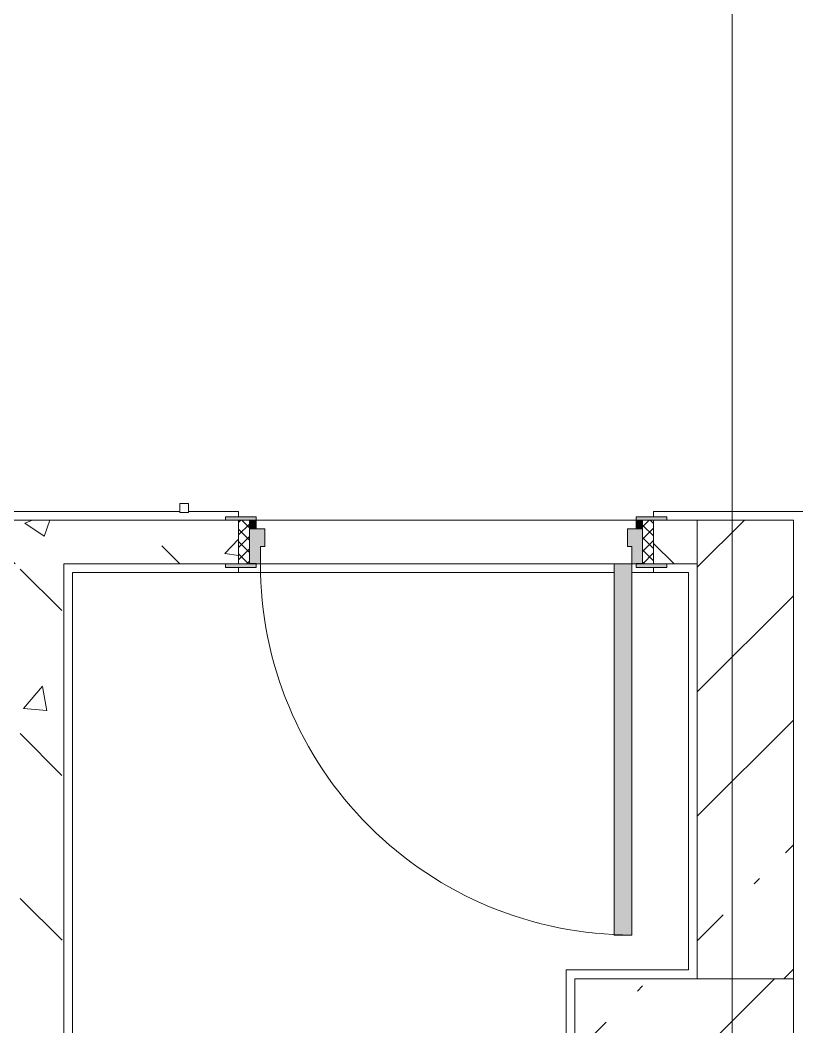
# Model space of a CAD drawing. Header units: millimetres. Extents: x -7229 to 196340, y -8553 to 29000.
# Drawn here: x 82930 to 84708, y 18990 to 21295 of the extents above; entities that cross this region are included whole.
import ezdxf

# ---------------------------------------------------------------- set-up
doc = ezdxf.new("R2010")
doc.units = ezdxf.units.MM
for name, color, linetype, lineweight, true_color in [('A-DOOR-3', 7, 'Continuous', 5, 0xe2e2e2), ('A-DOOR-4', 7, 'Continuous', 5, 0xaaaaaa), ('A-DOOR-FRAM-2', 7, 'Continuous', 5, 0xe2e2e2), ('A-DOOR-FRAM-3', 7, 'Continuous', 5, 0xaaaaaa), ('A-FLOR-2', 7, 'Continuous', 5, 0xaaaaaa), ('I-WALL-3', 7, 'Continuous', 5, 0x787878)]:
    doc.layers.add(name, color=color, linetype=linetype, lineweight=lineweight, true_color=true_color)
for name, color, linetype, lineweight in [('A-WALL', 7, 'Continuous', 5), ('A-WALL-1', 7, 'Continuous', 9), ('I-WALL', 7, 'Continuous', 5), ('S-COLS', 7, 'Continuous', 5), ('Оси', 7, 'Continuous', 9)]:
    doc.layers.add(name, color=color, linetype=linetype, lineweight=lineweight)
pattern_1 = [(135, (0, 0), (-377.1708, -377.1708), [533.4, -88.9, 17.78, -88.9]), (135, (0, 376.94), (-377.1708, -377.1708), []), (50, (0, 0), (637.6445, -55.7866), [66.675, -733.425]), (355, (0, 0), (-123.3494, 668.699), [53.34, -586.74]), (100.451, (53.14, -4.65), (514.299, 612.908), [56.665, -623.315]), (46.184, (0, 177.8), (948.7764, -147.15), [100.012, -1100.137]), (96.636, (79.1, 165.5), (830.909, 865.997), [84.998, -934.973]), (351.184, (0, 177.8), (830.918, 865.988), [80.01, -880.11]), (21, (88.9, 133.35), (530.6506, -357.9283), [66.675, -733.425]), (326, (88.9, 133.35), (216.308, 644.6585), [53.34, -586.74]), (71.451, (133.1, 103.5), (746.9596, 286.7243), [56.665, -623.315]), (37.5, (0, 0), (10.81053, 295.9426), [16.764, -562.864, 16.764, -578.866, -588.962]), (37.5, (0, 0), (10.81053, 295.9426), [-1175.258, 16.764, -572.198]), (7.5, (0, 0), (233.8692, 350.6318), [16.764, -322.834, 16.764, -549.529, -224.472]), (7.5, (0, 0), (233.8692, 350.6318), [-905.891, 16.764, -207.708]), (327.5, (-198.25, 0), (474.5678, -20.0513), [16.764, -205.486, 16.764, -676.656, -920.115]), (327.5, (-198.25, 0), (474.5678, -20.0513), [-915.67, 16.764, -903.351]), (317.5, (-287.15, 0), (518.4522, 88.9934), [16.764, -272.161, 16.764, -443.738, -653.415]), (317.5, (-287.15, 0), (518.4522, 88.9934), [-749.427, 16.764, -636.651])]

# ---------------------------------------------------------------- blocks, each defined once
blk = doc.blocks.new('110_Дверь_СКБ_1Ст_Внутренняя1 - Д-7_п__950x2100h_Туалет-V71-1_2_3_птичка зашивка')
at = {"layer": 'A-DOOR-3'}
h = blk.add_hatch(color=256, dxfattribs=at)
h.paths.add_polyline_path([(437.5, 50), (437.5, 10), (427.5, 10), (427.5, -30), (462.5, -30), (462.5, 50), (447.5, 50)])
h.paths.add_polyline_path([(-422.5, 50), (-437.5, 50), (-437.5, -30), (-402.5, -30), (-402.5, 10), (-412.5, 10), (-412.5, 50)])
at = {"layer": 'A-DOOR-4'}
h = blk.add_hatch(dxfattribs=at)
h.set_pattern_fill('FP_33', color=256, style=0, pattern_type=2)
h.set_pattern_definition([(135, (1826.41, 114.685), (-14.14214, -14.14214), []), (225, (1826.41, 114.685), (14.14214, -14.14214), [])])
h.paths.add_polyline_path([(487.5, 50), (462.5, 50), (462.5, -50), (487.5, -50)])
at = {"layer": 'A-DOOR-FRAM-2'}
for points in [[(-372.5, 900), (-412.5, 900), (-412.5, 50), (-372.5, 50), (-372.5, 622.5)], [(-492.5, 58), (-492.5, 50), (-422.5, 50), (-422.5, 58), (-462.5, 58)], [(467.5, 58), (447.5, 58), (447.5, 50), (517.5, 50), (517.5, 58), (487.5, 58)], [(-437.5, -30), (-437.5, -50), (-422.5, -50), (-422.5, -30)], [(447.5, -30), (447.5, -50), (462.5, -50), (462.5, -30)], [(-492.5, -50), (-492.5, -58), (-422.5, -58), (-422.5, -50), (-462.5, -50)], [(487.5, -50), (447.5, -50), (447.5, -58), (517.5, -58), (517.5, -50), (488.2, -50)]]:
    blk.add_hatch(color=256, dxfattribs=at).paths.add_polyline_path(points)
at = {"layer": 'A-DOOR-FRAM-3'}
h = blk.add_hatch(dxfattribs=at)
h.set_pattern_fill('FP_34', color=256, style=0, pattern_type=2)
h.set_pattern_definition([(45, (-296.384, 114.685), (-14.1421, 14.1421), []), (135, (-296.384, 114.685), (-14.1421, -14.1421), [])])
h.paths.add_polyline_path([(-437.5, 50), (-462.5, 50), (-462.5, -50), (-437.5, -50)])
at = {"layer": 'A-DOOR-4'}
for p, q in [((-412.5, 900), (-412.5, 50)), ((-372.5, 900), (-412.5, 900)), ((-372.5, 50), (-372.5, 900)), ((-412.5, 50), (-372.5, 50))]:
    blk.add_line(p, q, dxfattribs=at)
blk.add_arc((-412.5, 50), 850, 360, 90, dxfattribs=at)
at = {"layer": 'A-DOOR-FRAM-3'}
for p, q in [((-422.5, 58), (-492.5, 58)), ((-492.5, 58), (-492.5, 50)), ((-492.5, 50), (-422.5, 50)), ((-437.5, 50), (-462.5, 50)), ((-462.5, 50), (-462.5, -50)), ((-412.5, 50), (-437.5, 50)), ((-437.5, 50), (-437.5, -30)), ((-437.5, -50), (-437.5, 50)), ((-422.5, 50), (-437.5, 50)), ((-437.5, 50), (-437.5, 49)), ((-437.5, 49), (-422.5, 49)), ((-422.5, 50), (-422.5, 58)), ((-422.5, 49), (-422.5, 50)), ((-412.5, 10), (-412.5, 50)), ((437.5, 50), (437.5, 10)), ((462.5, 50), (437.5, 50)), ((517.5, 58), (447.5, 58)), ((447.5, 58), (447.5, 50)), ((462.5, 50), (447.5, 50)), ((447.5, 50), (447.5, 49)), ((447.5, 50), (517.5, 50)), ((447.5, 49), (462.5, 49)), ((462.5, -30), (462.5, 50)), ((487.5, 50), (462.5, 50)), ((462.5, 50), (462.5, -50)), ((462.5, 49), (462.5, 50)), ((487.5, -50), (487.5, 50)), ((517.5, 50), (517.5, 58)), ((-402.5, 10), (-412.5, 10)), ((-402.5, -30), (-402.5, 10)), ((437.5, 10), (427.5, 10)), ((427.5, 10), (427.5, -30)), ((-437.5, -30), (-402.5, -30)), ((-422.5, -30), (-437.5, -30)), ((-437.5, -30), (-437.5, -50)), ((-422.5, -50), (-422.5, -30)), ((427.5, -30), (462.5, -30)), ((462.5, -30), (447.5, -30)), ((447.5, -30), (447.5, -50)), ((462.5, -50), (462.5, -30)), ((-422.5, -50), (-492.5, -50)), ((-492.5, -50), (-492.5, -58)), ((-492.5, -58), (-422.5, -58)), ((-462.5, -50), (-437.5, -50)), ((-437.5, -50), (-422.5, -50)), ((-422.5, -58), (-422.5, -50)), ((447.5, -50), (462.5, -50)), ((517.5, -50), (447.5, -50)), ((447.5, -50), (447.5, -58)), ((447.5, -58), (517.5, -58)), ((462.5, -50), (487.5, -50)), ((517.5, -58), (517.5, -50))]:
    blk.add_line(p, q, dxfattribs=at)
blk = doc.blocks.new('BSC_Колонна _Прямоугольная - 500х500-V101-1_2_3_птичка зашивка')
at = {"layer": 'S-COLS'}
h = blk.add_hatch(dxfattribs=at)
h.set_pattern_fill('FP_98', color=256, style=0, pattern_type=2)
h.set_pattern_definition([(45, (-84450, -18850), (-285.1231, 285.1231), []), (45, (-84164.88, -18850), (-285.1231, 285.1231), [504.031, -100.806, 16.764, -84.042])])
h.paths.add_polyline_path([(250, -250), (250, 250), (-250, 250), (-250, -250), (215.7, -250)])
for p, q in [((250, 250), (-250, 250)), ((-250, 250), (-250, -250)), ((250, -250), (250, 250)), ((-250, -250), (250, -250))]:
    blk.add_line(p, q, dxfattribs=at)

msp = doc.modelspace()

# ---------------------------------------------------------------- hatches: boundary and pattern name
at = {"layer": 'I-WALL'}
h = msp.add_hatch(dxfattribs=at)
h.set_pattern_fill('FP_1', color=256, style=0, pattern_type=2)
h.set_pattern_definition([(45, (0, 0), (-285.1231, 285.1231), []), (45, (285.12, 0), (-285.1231, 285.1231), [504.031, -100.806, 16.764, -84.042])])
h.paths.add_polyline_path([(84646.5, 19100), (84700, 19100), (84700, 20150), (84480, 20150), (84480, 19100)])
at = {"layer": 'I-WALL-3'}
h = msp.add_hatch(dxfattribs=at)
h.set_pattern_fill('FP_30', color=256, style=0, pattern_type=2)
h.set_pattern_definition(pattern_1)
h.paths.add_polyline_path([(82860, 20050), (83430, 20050), (83429.3, 20150), (82830, 20150), (82830, 20050)])
h.paths.add_polyline_path([(81730, 20050), (81730, 20150), (81550, 20150), (81550, 20050), (81700, 20050)])
h.paths.add_polyline_path([(84480, 20050), (84480, 20150), (84380, 20150), (84380, 20050), (84460, 20050)])
h = msp.add_hatch(dxfattribs=at)
h.set_pattern_fill('FP_30', color=256, style=0, pattern_type=2)
h.set_pattern_definition(pattern_1)
h.paths.add_polyline_path([(82930, 15250), (83030, 15250), (83025.2, 20050), (82930, 20050), (82930, 15270)])

# ---------------------------------------------------------------- linework, layer by layer
at = {"layer": 'A-FLOR-2'}
for p, q in [((82830, 20170), (83295.5, 20170)), ((83315.5, 20170), (83430, 20170)), ((83430, 20170), (83430, 20158)), ((84380, 20158), (84380, 20170)), ((84380, 20170), (85570, 20170)), ((83430, 20042), (83430, 20030)), ((84380, 20030), (84380, 20042)), ((84290, 20030), (83050, 20030)), ((83050, 20030), (83050, 17850)), ((84460, 20030), (84330, 20030)), ((84460, 19120), (84460, 20030)), ((84180, 18580), (84180, 19120)), ((84180, 19120), (84460, 19120))]:
    msp.add_line(p, q, dxfattribs=at)
at = {"layer": 'A-WALL'}
for p, q in [((83315.5, 20188), (83295.5, 20188)), ((83295.5, 20188), (83295.5, 20168)), ((83315.5, 20168), (83315.5, 20188)), ((83295.5, 20168), (83315.5, 20168))]:
    msp.add_line(p, q, dxfattribs=at)
at = {"layer": 'A-WALL-1'}
msp.add_line((84480, 20050), (84480, 20150), dxfattribs=at)
at = {"layer": 'I-WALL'}
for p, q in [((83400, 20150), (82860, 20150)), ((83470, 20150), (84340, 20150)), ((84700, 20150), (84410, 20150)), ((84700, 19100), (84700, 20150)), ((83030, 20050), (83400, 20050)), ((83030, 17830), (83030, 20050)), ((84290, 20050), (83480, 20050)), ((84410, 20050), (84480, 20050)), ((84480, 20050), (84480, 19100))]:
    msp.add_line(p, q, dxfattribs=at)
at = {"layer": 'Оси'}
msp.add_line((84560, 10029.8), (84560, 21915.1), dxfattribs=at)

# ---------------------------------------------------------------- block references
at = {"layer": 'A-DOOR-4', "rotation": 180}
msp.add_blockref('110_Дверь_СКБ_1Ст_Внутренняя1 - Д-7_п__950x2100h_Туалет-V71-1_2_3_птичка зашивка', (83917.5, 20100), dxfattribs=at)
at = {"layer": 'S-COLS'}
msp.add_blockref('BSC_Колонна _Прямоугольная - 500х500-V101-1_2_3_птичка зашивка', (84450, 18850), dxfattribs=at)

doc.saveas('drawing.dxf')
